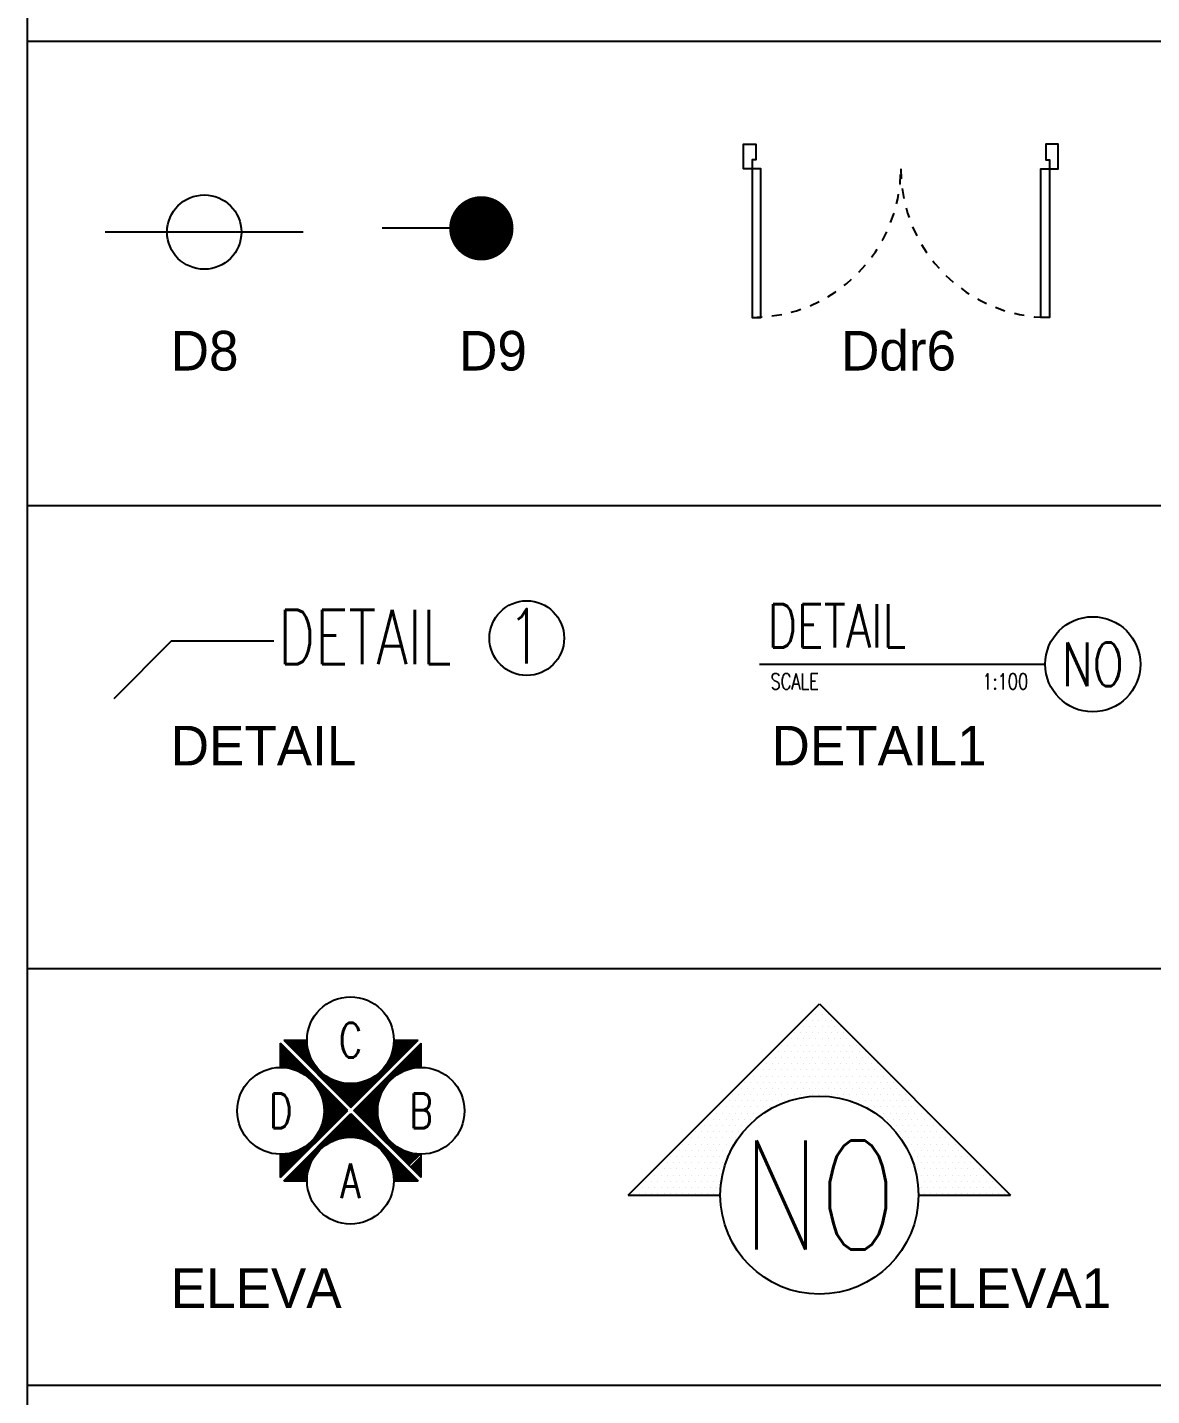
# Model space of a CAD drawing. Header units: inches. Extents: x -2548 to -2391, y 2200 to 2352.
# Drawn here: x -2547.27 to -2535.92, y 2304.65 to 2318.46 of the extents above; entities that cross this region are included whole.
import ezdxf
from ezdxf.enums import TextEntityAlignment as Align

# ---------------------------------------------------------------- set-up
doc = ezdxf.new("R2010")
doc.units = ezdxf.units.IN
doc.header["$MEASUREMENT"] = 0
doc.linetypes.add('GRID5', pattern=[0.75, 0.5, -0.1, 0.05, -0.1])
for name, color, linetype in [('4', 4, 'Continuous'), ('BLOCK', 7, 'Continuous'), ('C2', 4, 'Continuous'), ('DIM', 8, 'Continuous'), ('DOOR', 9, 'Continuous'), ('DOOR-FRAME', 4, 'Continuous'), ('P1', 2, 'Continuous'), ('P4', 3, 'Continuous'), ('T1', 2, 'Continuous'), ('T4', 3, 'Continuous'), ('TEXT1', 3, 'Continuous'), ('TRUSS1', 2, 'Continuous'), ('TRUSS2', 1, 'Continuous'), ('VPORTS', 7, 'Continuous')]:
    doc.layers.add(name, color=color, linetype=linetype)
doc.styles.add('Rs75', font='romans.shx', dxfattribs={"width": 0.75})

# ---------------------------------------------------------------- blocks, each defined once
blk = doc.blocks.new('D8')
at = {"layer": 'DIM', "linetype": 'ByBlock'}
blk.add_line((1, 0), (-1, 0), dxfattribs=at)
at = {"layer": 'DIM', "color": 2}
blk.add_circle((0, 0), 0.375, dxfattribs=at)
blk = doc.blocks.new('D9')
at = {"layer": 'DIM', "linetype": 'ByBlock'}
blk.add_line((0, 0), (-1, 0), dxfattribs=at)
at = {"layer": 'DIM', "color": 100, "const_width": 0.325}
blk.add_lwpolyline([(-0.162, 0, 1), (0.162, 0, 1)], format="xyb", close=True, dxfattribs=at)
blk = doc.blocks.new('Ddr6')
at = {"layer": 'DIM', "color": 8, "linetype": 'GRID5'}
for centre, start, end in [((35, -100), 270, 0), ((1235, -100), 180, 270)]:
    blk.add_arc(centre, 600, start, end, dxfattribs=at)
at = {"layer": 'DOOR'}
for points in [[(35, -100), (35, -700), (70, -700), (70, -100)], [(1235, -100), (1235, -700), (1200, -700), (1200, -100)]]:
    blk.add_lwpolyline(points, close=True, dxfattribs=at)
at = {"layer": 'DOOR-FRAME'}
for points in [[(35, -100), (0, -100), (0, 0), (50, 0), (50, -63), (35, -63)], [(1235, -100), (1270, -100), (1270, 0), (1220, 0), (1220, -63), (1235, -63)]]:
    blk.add_lwpolyline(points, close=True, dxfattribs=at)
blk = doc.blocks.new('NO')
at = {"layer": 'DIM'}
blk.add_circle((0, 0), 37.7, dxfattribs=at)
at = {"layer": 'TEXT1', "style": 'Rs75', "width": 0.75}
blk.add_attdef('1', (-19.6, -25.6), '', height=55, dxfattribs=at)
blk = doc.blocks.new('DETAIL')
at = {"layer": 'TRUSS2'}
blk.add_lwpolyline([(0, 0), (58.1, 58.1), (161.2, 58.1)], dxfattribs=at)
at = {"layer": 'TRUSS1'}
blk.add_blockref('NO', (416.6, 60.8), dxfattribs=at).add_auto_attribs({'1': '1'})
at = {"layer": 'TRUSS1', "style": 'Rs75', "width": 0.75}
blk.add_text('DETAIL', height=55, dxfattribs=at).set_placement((165.7, 34.5))
blk = doc.blocks.new('DETAIL1')
at = {"layer": 'C2'}
blk.add_line((0, 0), (3606, 0), dxfattribs=at)
at = {"layer": 'DIM'}
blk.add_circle((4206, 0), 600, dxfattribs=at)
at = {"layer": 'T1', "style": 'Rs75', "width": 0.75}
blk.add_text('SCALE', height=200, dxfattribs=at).set_placement((140, -117), align=Align.TOP_LEFT)
blk.add_attdef('1:100', text='', height=200, dxfattribs=at).set_placement((2812, -117), align=Align.TOP_LEFT)
at = {"layer": 'T4', "style": 'Rs75', "width": 0.75}
blk.add_attdef('DETAIL', (103, 210), '', height=550, dxfattribs=at)
blk.add_attdef('NO', text='', height=550, dxfattribs=at).set_placement((4206, 0), align=Align.MIDDLE_CENTER)
blk = doc.blocks.new('*X133')
at = {"color": 0}
for p, q in [((26742.8, 4273.96), (26742.89, 4274.04)), ((26742.8, 4273.78), (26742.98, 4273.95)), ((26742.8, 4273.6), (26743.07, 4273.86)), ((26742.8, 4273.42), (26743.15, 4273.78)), ((26742.8, 4273.25), (26743.24, 4273.69)), ((26742.8, 4273.07), (26743.33, 4273.6)), ((26742.8, 4272.89), (26743.42, 4273.51)), ((26742.8, 4272.72), (26743.51, 4273.42)), ((26742.8, 4272.54), (26743.6, 4273.33)), ((26742.8, 4272.36), (26743.68, 4273.25)), ((26742.8, 4272.19), (26743.77, 4273.16)), ((26742.8, 4272.01), (26743.86, 4273.07)), ((26742.8, 4271.83), (26743.95, 4272.98)), ((26742.8, 4271.66), (26744.04, 4272.89)), ((26743, 4271.67), (26744.13, 4272.8)), ((26743.16, 4271.66), (26744.21, 4272.71)), ((26743.32, 4271.65), (26744.3, 4272.63)), ((26743.48, 4271.62), (26744.39, 4272.54)), ((26743.63, 4271.6), (26744.48, 4272.45)), ((26743.77, 4271.57), (26744.57, 4272.36)), ((26743.92, 4271.53), (26744.66, 4272.27)), ((26744.05, 4271.49), (26744.74, 4272.18)), ((26744.19, 4271.45), (26744.83, 4272.1)), ((26744.32, 4271.41), (26744.92, 4272.01)), ((26744.45, 4271.36), (26745.01, 4271.92)), ((26744.57, 4271.3), (26745.1, 4271.83)), ((26744.69, 4271.25), (26745.19, 4271.74)), ((26744.81, 4271.19), (26745.28, 4271.65)), ((26744.93, 4271.13), (26745.36, 4271.57)), ((26745.04, 4271.06), (26745.45, 4271.48)), ((26745.15, 4271), (26745.54, 4271.39)), ((26745.25, 4270.93), (26745.63, 4271.3)), ((26745.36, 4270.85), (26745.72, 4271.21)), ((26745.46, 4270.78), (26745.81, 4271.12)), ((26745.56, 4270.7), (26745.89, 4271.04)), ((26745.66, 4270.62), (26745.98, 4270.95)), ((26745.75, 4270.54), (26746.07, 4270.86)), ((26745.84, 4270.45), (26746.16, 4270.77)), ((26745.93, 4270.36), (26746.25, 4270.68)), ((26746.02, 4270.27), (26746.34, 4270.59)), ((26746.1, 4270.18), (26746.42, 4270.5)), ((26746.18, 4270.08), (26746.51, 4270.42)), ((26746.26, 4269.99), (26746.6, 4270.33)), ((26746.33, 4269.88), (26746.69, 4270.24)), ((26746.41, 4269.78), (26746.78, 4270.15)), ((26746.48, 4269.68), (26746.87, 4270.06)), ((26746.55, 4269.57), (26746.95, 4269.97)), ((26746.61, 4269.46), (26747.04, 4269.89)), ((26746.67, 4269.34), (26747.13, 4269.8)), ((26746.73, 4269.22), (26747.22, 4269.71)), ((26746.79, 4269.1), (26747.31, 4269.62)), ((26746.84, 4268.98), (26747.4, 4269.53)), ((26746.89, 4268.85), (26747.49, 4269.44)), ((26746.94, 4268.72), (26747.57, 4269.36)), ((26746.98, 4268.59), (26747.66, 4269.27)), ((26746.95, 4265.9), (26748.99, 4267.94)), ((26747.02, 4268.45), (26747.75, 4269.18)), ((26747.03, 4266.16), (26748.9, 4268.03)), ((26747.06, 4268.31), (26747.84, 4269.09)), ((26747.08, 4266.39), (26748.81, 4268.12)), ((26747.09, 4268.17), (26747.93, 4269)), ((26747.12, 4268.02), (26748.02, 4268.91)), ((26747.12, 4266.61), (26748.72, 4268.21)), ((26747.14, 4267.86), (26748.1, 4268.83)), ((26747.15, 4266.81), (26748.63, 4268.3)), ((26747.16, 4267.71), (26748.19, 4268.74)), ((26747.17, 4267.54), (26748.28, 4268.65)), ((26747.17, 4267.01), (26748.55, 4268.38)), ((26747.18, 4267.37), (26748.37, 4268.56)), ((26747.18, 4267.19), (26748.46, 4268.47)), ((26742.8, 4261.05), (26749.34, 4267.59)), ((26742.8, 4260.87), (26749.43, 4267.5)), ((26742.8, 4260.7), (26749.52, 4267.41)), ((26746.43, 4264.85), (26749.25, 4267.68)), ((26746.69, 4265.29), (26749.16, 4267.76)), ((26746.84, 4265.62), (26749.08, 4267.85)), ((26742.8, 4261.23), (26745.25, 4263.68)), ((26742.8, 4261.4), (26744.82, 4263.42)), ((26742.8, 4261.58), (26744.49, 4263.26)), ((26742.8, 4261.76), (26744.2, 4263.16)), ((26742.8, 4261.93), (26743.95, 4263.08)), ((26742.8, 4262.11), (26743.72, 4263.02)), ((26742.8, 4262.29), (26743.5, 4262.98)), ((26742.8, 4262.46), (26743.29, 4262.95)), ((26742.8, 4262.64), (26743.1, 4262.94)), ((26742.8, 4262.82), (26742.91, 4262.93))]:
    blk.add_line(p, q, dxfattribs=at)
blk = doc.blocks.new('*X134')
at = {"color": 0}
for p, q in [((26743.2, 4274.35), (26743.28, 4274.44)), ((26743.29, 4274.26), (26743.46, 4274.44)), ((26743.37, 4274.17), (26743.64, 4274.44)), ((26743.46, 4274.08), (26743.81, 4274.44)), ((26743.55, 4274), (26743.99, 4274.44)), ((26743.64, 4273.91), (26744.17, 4274.44)), ((26743.73, 4273.82), (26744.34, 4274.44)), ((26743.82, 4273.73), (26744.52, 4274.44)), ((26743.91, 4273.64), (26744.7, 4274.44)), ((26743.99, 4273.55), (26744.87, 4274.44)), ((26744.08, 4273.47), (26745.05, 4274.44)), ((26744.17, 4273.38), (26745.23, 4274.44)), ((26744.26, 4273.29), (26745.4, 4274.44)), ((26744.35, 4273.2), (26745.48, 4274.34)), ((26744.44, 4273.11), (26745.49, 4274.17)), ((26744.52, 4273.02), (26745.5, 4274)), ((26744.61, 4272.94), (26745.52, 4273.84)), ((26744.7, 4272.85), (26745.54, 4273.69)), ((26744.79, 4272.76), (26745.57, 4273.54)), ((26744.88, 4272.67), (26745.61, 4273.4)), ((26749.65, 4267.9), (26756.19, 4274.44)), ((26749.74, 4267.81), (26756.36, 4274.44)), ((26749.83, 4267.72), (26756.54, 4274.44)), ((26753.25, 4271.67), (26756.01, 4274.44)), ((26753.64, 4272.24), (26755.83, 4274.44)), ((26753.83, 4272.61), (26755.66, 4274.44)), ((26753.96, 4272.91), (26755.48, 4274.44)), ((26754.05, 4273.18), (26755.3, 4274.44)), ((26754.11, 4273.42), (26755.13, 4274.44)), ((26754.16, 4273.64), (26754.95, 4274.44)), ((26754.19, 4273.85), (26754.77, 4274.44)), ((26754.21, 4274.05), (26754.6, 4274.44)), ((26754.23, 4274.24), (26754.42, 4274.44)), ((26744.97, 4272.58), (26745.64, 4273.26)), ((26745.05, 4272.49), (26745.68, 4273.12)), ((26745.14, 4272.41), (26745.73, 4272.99)), ((26745.23, 4272.32), (26745.77, 4272.86)), ((26745.32, 4272.23), (26745.83, 4272.73)), ((26745.41, 4272.14), (26745.88, 4272.61)), ((26745.5, 4272.05), (26745.94, 4272.49)), ((26745.58, 4271.96), (26746, 4272.38)), ((26745.67, 4271.87), (26746.06, 4272.26)), ((26745.76, 4271.79), (26746.13, 4272.15)), ((26745.85, 4271.7), (26746.19, 4272.04)), ((26745.94, 4271.61), (26746.26, 4271.94)), ((26746.03, 4271.52), (26746.34, 4271.83)), ((26746.11, 4271.43), (26746.42, 4271.73)), ((26746.2, 4271.34), (26746.49, 4271.64)), ((26746.29, 4271.26), (26746.58, 4271.54)), ((26746.38, 4271.17), (26746.66, 4271.45)), ((26746.47, 4271.08), (26746.75, 4271.36)), ((26746.56, 4270.99), (26746.84, 4271.27)), ((26746.65, 4270.9), (26746.93, 4271.18)), ((26746.73, 4270.81), (26747.02, 4271.1)), ((26746.82, 4270.73), (26747.12, 4271.02)), ((26746.91, 4270.64), (26747.22, 4270.95)), ((26747, 4270.55), (26747.32, 4270.87)), ((26747.09, 4270.46), (26747.42, 4270.8)), ((26747.18, 4270.37), (26747.53, 4270.73)), ((26747.26, 4270.28), (26747.64, 4270.66)), ((26749.47, 4268.07), (26752.05, 4270.65)), ((26749.56, 4267.99), (26752.62, 4271.04)), ((26747.35, 4270.2), (26747.75, 4270.6)), ((26747.44, 4270.11), (26747.87, 4270.54)), ((26747.53, 4270.02), (26747.99, 4270.48)), ((26747.62, 4269.93), (26748.11, 4270.42)), ((26747.71, 4269.84), (26748.24, 4270.37)), ((26747.79, 4269.75), (26748.36, 4270.32)), ((26747.88, 4269.67), (26748.49, 4270.28)), ((26747.97, 4269.58), (26748.63, 4270.24)), ((26748.06, 4269.49), (26748.77, 4270.2)), ((26748.15, 4269.4), (26748.91, 4270.16)), ((26748.24, 4269.31), (26749.06, 4270.13)), ((26748.32, 4269.22), (26749.21, 4270.11)), ((26748.41, 4269.13), (26749.37, 4270.09)), ((26748.5, 4269.05), (26749.53, 4270.07)), ((26748.59, 4268.96), (26749.69, 4270.06)), ((26748.68, 4268.87), (26749.87, 4270.06)), ((26748.77, 4268.78), (26750.05, 4270.06)), ((26748.86, 4268.69), (26750.24, 4270.08)), ((26748.94, 4268.6), (26750.44, 4270.1)), ((26749.03, 4268.52), (26750.65, 4270.13)), ((26749.12, 4268.43), (26750.87, 4270.18)), ((26749.21, 4268.34), (26751.11, 4270.24)), ((26749.3, 4268.25), (26751.38, 4270.33)), ((26749.39, 4268.16), (26751.68, 4270.46))]:
    blk.add_line(p, q, dxfattribs=at)
blk = doc.blocks.new('*X135')
at = {"color": 0}
for p, q in [((26743.24, 4260.25), (26749.96, 4266.97)), ((26743.42, 4260.25), (26750.05, 4266.88)), ((26743.59, 4260.25), (26750.14, 4266.79)), ((26747.37, 4263.85), (26750.23, 4266.7)), ((26747.82, 4264.12), (26750.31, 4266.62)), ((26748.15, 4264.28), (26750.4, 4266.53)), ((26748.44, 4264.39), (26750.49, 4266.44)), ((26748.7, 4264.47), (26750.58, 4266.35)), ((26748.93, 4264.53), (26750.67, 4266.26)), ((26749.15, 4264.57), (26750.76, 4266.17)), ((26749.35, 4264.6), (26750.84, 4266.09)), ((26749.55, 4264.61), (26750.93, 4266)), ((26749.73, 4264.62), (26751.02, 4265.91)), ((26749.91, 4264.62), (26751.11, 4265.82)), ((26750.08, 4264.62), (26751.2, 4265.73)), ((26750.25, 4264.61), (26751.29, 4265.64)), ((26750.41, 4264.59), (26751.37, 4265.56)), ((26750.56, 4264.57), (26751.46, 4265.47)), ((26750.71, 4264.54), (26751.55, 4265.38)), ((26750.86, 4264.51), (26751.64, 4265.29)), ((26751, 4264.47), (26751.73, 4265.2)), ((26751.14, 4264.43), (26751.82, 4265.11)), ((26751.27, 4264.39), (26751.9, 4265.02)), ((26751.4, 4264.34), (26751.99, 4264.94)), ((26751.53, 4264.29), (26752.08, 4264.85)), ((26751.65, 4264.24), (26752.17, 4264.76)), ((26751.77, 4264.18), (26752.26, 4264.67)), ((26751.89, 4264.12), (26752.35, 4264.58)), ((26752, 4264.06), (26752.43, 4264.49)), ((26752.11, 4264), (26752.52, 4264.41)), ((26752.22, 4263.93), (26752.61, 4264.32)), ((26752.33, 4263.86), (26752.7, 4264.23)), ((26752.43, 4263.79), (26752.79, 4264.14)), ((26752.53, 4263.71), (26752.88, 4264.05)), ((26752.63, 4263.63), (26752.97, 4263.96)), ((26752.73, 4263.55), (26753.05, 4263.88)), ((26752.82, 4263.47), (26753.14, 4263.79)), ((26743.77, 4260.25), (26746.26, 4262.74)), ((26752.91, 4263.38), (26753.23, 4263.7)), ((26753, 4263.29), (26753.32, 4263.61)), ((26753.09, 4263.2), (26753.41, 4263.52)), ((26753.17, 4263.11), (26753.5, 4263.43)), ((26753.25, 4263.01), (26753.58, 4263.35)), ((26753.33, 4262.91), (26753.67, 4263.26)), ((26753.4, 4262.81), (26753.76, 4263.17)), ((26753.48, 4262.71), (26753.85, 4263.08)), ((26753.55, 4262.6), (26753.94, 4262.99)), ((26753.61, 4262.49), (26754.03, 4262.9)), ((26753.68, 4262.38), (26754.11, 4262.82)), ((26753.74, 4262.26), (26754.2, 4262.73)), ((26753.8, 4262.15), (26754.29, 4262.64)), ((26753.85, 4262.03), (26754.38, 4262.55)), ((26753.91, 4261.9), (26754.47, 4262.46)), ((26753.96, 4261.77), (26754.56, 4262.37)), ((26743.95, 4260.25), (26745.98, 4262.29)), ((26744.12, 4260.25), (26745.83, 4261.95)), ((26744.3, 4260.25), (26745.72, 4261.67)), ((26744.48, 4260.25), (26745.64, 4261.41)), ((26744.65, 4260.25), (26745.58, 4261.18)), ((26754, 4261.64), (26754.64, 4262.28)), ((26754.05, 4261.51), (26754.73, 4262.2)), ((26754.08, 4261.37), (26754.82, 4262.11)), ((26754.12, 4261.23), (26754.91, 4262.02)), ((26754.15, 4261.08), (26755, 4261.93)), ((26754.18, 4260.93), (26755.09, 4261.84)), ((26754.2, 4260.78), (26755.17, 4261.75)), ((26754.2, 4260.25), (26755.44, 4261.49)), ((26754.22, 4260.62), (26755.26, 4261.67)), ((26754.23, 4260.45), (26755.35, 4261.58)), ((26754.38, 4260.25), (26755.53, 4261.4)), ((26754.55, 4260.25), (26755.62, 4261.31)), ((26754.73, 4260.25), (26755.71, 4261.22)), ((26754.91, 4260.25), (26755.79, 4261.14)), ((26755.08, 4260.25), (26755.88, 4261.05)), ((26744.83, 4260.25), (26745.54, 4260.96)), ((26745.01, 4260.25), (26745.51, 4260.75)), ((26745.18, 4260.25), (26745.49, 4260.56)), ((26745.36, 4260.25), (26745.48, 4260.37)), ((26755.26, 4260.25), (26755.97, 4260.96)), ((26755.44, 4260.25), (26756.06, 4260.87)), ((26755.61, 4260.25), (26756.15, 4260.78)), ((26755.79, 4260.25), (26756.24, 4260.69)), ((26755.97, 4260.25), (26756.32, 4260.61)), ((26756.14, 4260.25), (26756.41, 4260.52)), ((26756.32, 4260.25), (26756.5, 4260.43)), ((26756.5, 4260.25), (26756.59, 4260.34))]:
    blk.add_line(p, q, dxfattribs=at)
blk = doc.blocks.new('*X136')
at = {"color": 0}
for p, q in [((26750.27, 4267.28), (26756.99, 4274)), ((26750.36, 4267.19), (26756.99, 4273.82)), ((26750.45, 4267.1), (26756.99, 4273.65)), ((26754.16, 4270.64), (26756.99, 4273.47)), ((26754.77, 4271.07), (26756.99, 4273.29)), ((26755.14, 4271.27), (26756.99, 4273.12)), ((26755.45, 4271.4), (26756.99, 4272.94)), ((26755.72, 4271.49), (26756.99, 4272.76)), ((26755.96, 4271.55), (26756.99, 4272.58)), ((26756.18, 4271.6), (26756.99, 4272.41)), ((26756.39, 4271.64), (26756.99, 4272.23)), ((26756.59, 4271.66), (26756.99, 4272.05)), ((26756.78, 4271.67), (26756.99, 4271.88)), ((26750.53, 4267.01), (26753.65, 4270.13)), ((26750.62, 4266.93), (26753.22, 4269.52)), ((26750.71, 4266.84), (26753.02, 4269.15)), ((26750.8, 4266.75), (26752.9, 4268.84)), ((26750.89, 4266.66), (26752.8, 4268.58)), ((26750.98, 4266.57), (26752.74, 4268.33)), ((26751.06, 4266.48), (26752.69, 4268.11)), ((26751.15, 4266.39), (26752.65, 4267.9)), ((26751.24, 4266.31), (26752.63, 4267.7)), ((26751.33, 4266.22), (26752.62, 4267.51)), ((26751.42, 4266.13), (26752.61, 4267.33)), ((26751.51, 4266.04), (26752.62, 4267.15)), ((26751.6, 4265.95), (26752.63, 4266.98)), ((26751.68, 4265.86), (26752.64, 4266.82)), ((26751.77, 4265.78), (26752.66, 4266.67)), ((26751.86, 4265.69), (26752.69, 4266.51)), ((26751.95, 4265.6), (26752.72, 4266.37)), ((26752.04, 4265.51), (26752.75, 4266.22)), ((26752.13, 4265.42), (26752.79, 4266.08)), ((26752.21, 4265.33), (26752.83, 4265.95)), ((26752.3, 4265.25), (26752.87, 4265.82)), ((26752.39, 4265.16), (26752.92, 4265.69)), ((26752.48, 4265.07), (26752.97, 4265.56)), ((26752.57, 4264.98), (26753.03, 4265.44)), ((26752.66, 4264.89), (26753.09, 4265.32)), ((26752.74, 4264.8), (26753.15, 4265.21)), ((26752.83, 4264.72), (26753.21, 4265.09)), ((26752.92, 4264.63), (26753.28, 4264.98)), ((26753.01, 4264.54), (26753.35, 4264.88)), ((26753.1, 4264.45), (26753.42, 4264.77)), ((26753.19, 4264.36), (26753.49, 4264.67)), ((26753.27, 4264.27), (26753.57, 4264.57)), ((26753.36, 4264.19), (26753.65, 4264.47)), ((26753.45, 4264.1), (26753.73, 4264.38)), ((26753.54, 4264.01), (26753.82, 4264.29)), ((26753.63, 4263.92), (26753.91, 4264.2)), ((26753.72, 4263.83), (26754, 4264.11)), ((26753.8, 4263.74), (26754.09, 4264.03)), ((26753.89, 4263.65), (26754.18, 4263.95)), ((26753.98, 4263.57), (26754.28, 4263.87)), ((26754.07, 4263.48), (26754.38, 4263.79)), ((26754.16, 4263.39), (26754.48, 4263.72)), ((26754.25, 4263.3), (26754.59, 4263.64)), ((26754.34, 4263.21), (26754.7, 4263.58)), ((26754.42, 4263.12), (26754.81, 4263.51)), ((26754.51, 4263.04), (26754.92, 4263.45)), ((26754.6, 4262.95), (26755.04, 4263.39)), ((26754.69, 4262.86), (26755.16, 4263.33)), ((26754.78, 4262.77), (26755.28, 4263.27)), ((26754.87, 4262.68), (26755.41, 4263.22)), ((26754.95, 4262.59), (26755.54, 4263.18)), ((26755.04, 4262.51), (26755.67, 4263.13)), ((26755.13, 4262.42), (26755.8, 4263.09)), ((26755.22, 4262.33), (26755.94, 4263.05)), ((26755.31, 4262.24), (26756.09, 4263.02)), ((26755.4, 4262.15), (26756.24, 4262.99)), ((26755.48, 4262.06), (26756.39, 4262.97)), ((26755.57, 4261.98), (26756.55, 4262.95)), ((26755.66, 4261.89), (26756.71, 4262.94)), ((26755.75, 4261.8), (26756.88, 4262.93)), ((26755.93, 4261.62), (26756.99, 4262.69)), ((26756.01, 4261.53), (26756.99, 4262.51)), ((26756.1, 4261.45), (26756.99, 4262.33)), ((26756.19, 4261.36), (26756.99, 4262.15)), ((26756.28, 4261.27), (26756.99, 4261.98)), ((26756.37, 4261.18), (26756.99, 4261.8)), ((26756.46, 4261.09), (26756.99, 4261.62)), ((26756.54, 4261), (26756.99, 4261.45)), ((26756.63, 4260.91), (26756.99, 4261.27)), ((26756.72, 4260.83), (26756.99, 4261.09)), ((26756.81, 4260.74), (26756.99, 4260.92)), ((26756.9, 4260.65), (26756.99, 4260.74))]:
    blk.add_line(p, q, dxfattribs=at)
blk = doc.blocks.new('ELEVA')
at = {"layer": 'BLOCK', "color": 4}
for p, q in [((-6.78, 7.09), (0, 0.31)), ((-6.78, 7.09), (-4.42, 7.09)), ((0, 0.31), (6.78, 7.09)), ((4.33, 7.09), (6.78, 7.09)), ((-7.09, 4.33), (-7.09, 6.78)), ((-0.31, 0), (-7.09, 6.78)), ((0.31, 0), (7.09, 6.78)), ((7.09, 4.33), (7.09, 6.78)), ((-7.09, -6.78), (-0.31, 0)), ((7.09, -6.78), (0.31, 0)), ((-6.78, -7.09), (0, -0.31)), ((0, -0.31), (6.78, -7.09)), ((-7.09, -6.78), (-7.09, -4.42)), ((7.09, -6.78), (7.09, -4.42)), ((-6.78, -7.09), (-4.42, -7.09)), ((4.33, -7.09), (6.78, -7.09))]:
    blk.add_line(p, q, dxfattribs=at)
at = {"layer": 'BLOCK', "color": 2}
for centre in [(-0.04, 7.09), (-7.09, -0.04), (7.09, -0.04), (-0.04, -7.09)]:
    blk.add_circle(centre, 4.38, dxfattribs=at)
at = {"layer": 'BLOCK'}
for name in ['*X134', '*X133', '*X136', '*X135']:
    blk.add_blockref(name, (-26749.9, -4267.34), dxfattribs=at)
at = {"layer": 'BLOCK', "color": 6, "style": 'Rs75', "width": 0.75}
for tag, p in [('C', (-0.04, 7.09)), ('D', (-7.09, -0.04)), ('B', (7.09, -0.04)), ('A', (-0.04, -7.09))]:
    blk.add_attdef(tag, text='', height=3.5, dxfattribs=at).set_placement(p, align=Align.MIDDLE)
blk = doc.blocks.new('*X138')
at = {"color": 0}
for p, q in [((59531.25, 220312.5), (59531.25, 220312.5)), ((59406.25, 220187.5), (59406.25, 220187.5)), ((59437.5, 220250), (59437.5, 220250)), ((59468.75, 220187.5), (59468.75, 220187.5)), ((59500, 220250), (59500, 220250)), ((59531.25, 220187.5), (59531.25, 220187.5)), ((59562.5, 220250), (59562.5, 220250)), ((59593.75, 220187.5), (59593.75, 220187.5)), ((59625, 220250), (59625, 220250)), ((59656.25, 220187.5), (59656.25, 220187.5)), ((59281.25, 220062.5), (59281.25, 220062.5)), ((59312.5, 220125), (59312.5, 220125)), ((59343.75, 220062.5), (59343.75, 220062.5)), ((59375, 220125), (59375, 220125)), ((59406.25, 220062.5), (59406.25, 220062.5)), ((59437.5, 220125), (59437.5, 220125)), ((59468.75, 220062.5), (59468.75, 220062.5)), ((59500, 220125), (59500, 220125)), ((59531.25, 220062.5), (59531.25, 220062.5)), ((59562.5, 220125), (59562.5, 220125)), ((59593.75, 220062.5), (59593.75, 220062.5)), ((59625, 220125), (59625, 220125)), ((59656.25, 220062.5), (59656.25, 220062.5)), ((59687.5, 220125), (59687.5, 220125)), ((59718.75, 220062.5), (59718.75, 220062.5)), ((59750, 220125), (59750, 220125)), ((59781.25, 220062.5), (59781.25, 220062.5)), ((59156.25, 219937.5), (59156.25, 219937.5)), ((59187.5, 220000), (59187.5, 220000)), ((59218.75, 219937.5), (59218.75, 219937.5)), ((59250, 220000), (59250, 220000)), ((59281.25, 219937.5), (59281.25, 219937.5)), ((59312.5, 220000), (59312.5, 220000)), ((59343.75, 219937.5), (59343.75, 219937.5)), ((59375, 220000), (59375, 220000)), ((59406.25, 219937.5), (59406.25, 219937.5)), ((59437.5, 220000), (59437.5, 220000)), ((59468.75, 219937.5), (59468.75, 219937.5)), ((59500, 220000), (59500, 220000)), ((59531.25, 219937.5), (59531.25, 219937.5)), ((59562.5, 220000), (59562.5, 220000)), ((59593.75, 219937.5), (59593.75, 219937.5)), ((59625, 220000), (59625, 220000)), ((59656.25, 219937.5), (59656.25, 219937.5)), ((59687.5, 220000), (59687.5, 220000)), ((59718.75, 219937.5), (59718.75, 219937.5)), ((59750, 220000), (59750, 220000)), ((59781.25, 219937.5), (59781.25, 219937.5)), ((59812.5, 220000), (59812.5, 220000)), ((59843.75, 219937.5), (59843.75, 219937.5)), ((59875, 220000), (59875, 220000)), ((59906.25, 219937.5), (59906.25, 219937.5)), ((58937.5, 219750), (58937.5, 219750)), ((59000, 219750), (59000, 219750)), ((59031.25, 219812.5), (59031.25, 219812.5)), ((59062.5, 219875), (59062.5, 219875)), ((59062.5, 219750), (59062.5, 219750)), ((59093.75, 219812.5), (59093.75, 219812.5)), ((59125, 219875), (59125, 219875)), ((59125, 219750), (59125, 219750)), ((59156.25, 219812.5), (59156.25, 219812.5)), ((59187.5, 219875), (59187.5, 219875)), ((59187.5, 219750), (59187.5, 219750)), ((59218.75, 219812.5), (59218.75, 219812.5)), ((59250, 219875), (59250, 219875)), ((59250, 219750), (59250, 219750)), ((59281.25, 219812.5), (59281.25, 219812.5)), ((59312.5, 219875), (59312.5, 219875)), ((59312.5, 219750), (59312.5, 219750)), ((59343.75, 219812.5), (59343.75, 219812.5)), ((59375, 219875), (59375, 219875)), ((59375, 219750), (59375, 219750)), ((59406.25, 219812.5), (59406.25, 219812.5)), ((59437.5, 219875), (59437.5, 219875)), ((59437.5, 219750), (59437.5, 219750)), ((59468.75, 219812.5), (59468.75, 219812.5)), ((59500, 219875), (59500, 219875)), ((59500, 219750), (59500, 219750)), ((59531.25, 219812.5), (59531.25, 219812.5)), ((59562.5, 219875), (59562.5, 219875)), ((59562.5, 219750), (59562.5, 219750)), ((59593.75, 219812.5), (59593.75, 219812.5)), ((59625, 219875), (59625, 219875)), ((59625, 219750), (59625, 219750)), ((59656.25, 219812.5), (59656.25, 219812.5)), ((59687.5, 219875), (59687.5, 219875)), ((59687.5, 219750), (59687.5, 219750)), ((59718.75, 219812.5), (59718.75, 219812.5)), ((59750, 219875), (59750, 219875)), ((59750, 219750), (59750, 219750)), ((59781.25, 219812.5), (59781.25, 219812.5)), ((59812.5, 219875), (59812.5, 219875)), ((59812.5, 219750), (59812.5, 219750)), ((59843.75, 219812.5), (59843.75, 219812.5)), ((59875, 219875), (59875, 219875)), ((59875, 219750), (59875, 219750)), ((59906.25, 219812.5), (59906.25, 219812.5)), ((59937.5, 219875), (59937.5, 219875)), ((59937.5, 219750), (59937.5, 219750)), ((59968.75, 219812.5), (59968.75, 219812.5)), ((60000, 219875), (60000, 219875)), ((60000, 219750), (60000, 219750)), ((60031.25, 219812.5), (60031.25, 219812.5)), ((60062.5, 219750), (60062.5, 219750)), ((60125, 219750), (60125, 219750)), ((58812.5, 219625), (58812.5, 219625)), ((58875, 219625), (58875, 219625)), ((58906.25, 219687.5), (58906.25, 219687.5)), ((58937.5, 219625), (58937.5, 219625)), ((58968.75, 219687.5), (58968.75, 219687.5)), ((59000, 219625), (59000, 219625)), ((59031.25, 219687.5), (59031.25, 219687.5)), ((59062.5, 219625), (59062.5, 219625)), ((59093.75, 219687.5), (59093.75, 219687.5)), ((59125, 219625), (59125, 219625)), ((59156.25, 219687.5), (59156.25, 219687.5)), ((59187.5, 219625), (59187.5, 219625)), ((59218.75, 219687.5), (59218.75, 219687.5)), ((59250, 219625), (59250, 219625)), ((59281.25, 219687.5), (59281.25, 219687.5)), ((59312.5, 219625), (59312.5, 219625)), ((59343.75, 219687.5), (59343.75, 219687.5)), ((59375, 219625), (59375, 219625)), ((59406.25, 219687.5), (59406.25, 219687.5)), ((59437.5, 219625), (59437.5, 219625)), ((59468.75, 219687.5), (59468.75, 219687.5)), ((59500, 219625), (59500, 219625)), ((59531.25, 219687.5), (59531.25, 219687.5)), ((59562.5, 219625), (59562.5, 219625)), ((59593.75, 219687.5), (59593.75, 219687.5)), ((59625, 219625), (59625, 219625)), ((59656.25, 219687.5), (59656.25, 219687.5)), ((59687.5, 219625), (59687.5, 219625)), ((59718.75, 219687.5), (59718.75, 219687.5)), ((59750, 219625), (59750, 219625)), ((59781.25, 219687.5), (59781.25, 219687.5)), ((59812.5, 219625), (59812.5, 219625)), ((59843.75, 219687.5), (59843.75, 219687.5)), ((59875, 219625), (59875, 219625)), ((59906.25, 219687.5), (59906.25, 219687.5)), ((59937.5, 219625), (59937.5, 219625)), ((59968.75, 219687.5), (59968.75, 219687.5)), ((60000, 219625), (60000, 219625)), ((60031.25, 219687.5), (60031.25, 219687.5)), ((60062.5, 219625), (60062.5, 219625)), ((60093.75, 219687.5), (60093.75, 219687.5)), ((60125, 219625), (60125, 219625)), ((60156.25, 219687.5), (60156.25, 219687.5)), ((60187.5, 219625), (60187.5, 219625)), ((60250, 219625), (60250, 219625)), ((58687.5, 219500), (58687.5, 219500)), ((58750, 219500), (58750, 219500)), ((58781.25, 219562.5), (58781.25, 219562.5)), ((58812.5, 219500), (58812.5, 219500)), ((58843.75, 219562.5), (58843.75, 219562.5)), ((58875, 219500), (58875, 219500)), ((58906.25, 219562.5), (58906.25, 219562.5)), ((58937.5, 219500), (58937.5, 219500)), ((58968.75, 219562.5), (58968.75, 219562.5)), ((59000, 219500), (59000, 219500)), ((59031.25, 219562.5), (59031.25, 219562.5)), ((59062.5, 219500), (59062.5, 219500)), ((59093.75, 219562.5), (59093.75, 219562.5)), ((59125, 219500), (59125, 219500)), ((59156.25, 219562.5), (59156.25, 219562.5)), ((59187.5, 219500), (59187.5, 219500)), ((59218.75, 219562.5), (59218.75, 219562.5)), ((59250, 219500), (59250, 219500)), ((59281.25, 219562.5), (59281.25, 219562.5)), ((59312.5, 219500), (59312.5, 219500)), ((59343.75, 219562.5), (59343.75, 219562.5)), ((59375, 219500), (59375, 219500)), ((59406.25, 219562.5), (59406.25, 219562.5)), ((59437.5, 219500), (59437.5, 219500)), ((59468.75, 219562.5), (59468.75, 219562.5)), ((59500, 219500), (59500, 219500)), ((59531.25, 219562.5), (59531.25, 219562.5)), ((59562.5, 219500), (59562.5, 219500)), ((59593.75, 219562.5), (59593.75, 219562.5)), ((59625, 219500), (59625, 219500)), ((59656.25, 219562.5), (59656.25, 219562.5)), ((59687.5, 219500), (59687.5, 219500)), ((59718.75, 219562.5), (59718.75, 219562.5)), ((59750, 219500), (59750, 219500)), ((59781.25, 219562.5), (59781.25, 219562.5)), ((59812.5, 219500), (59812.5, 219500)), ((59843.75, 219562.5), (59843.75, 219562.5)), ((59875, 219500), (59875, 219500)), ((59906.25, 219562.5), (59906.25, 219562.5)), ((59937.5, 219500), (59937.5, 219500)), ((59968.75, 219562.5), (59968.75, 219562.5)), ((60000, 219500), (60000, 219500)), ((60031.25, 219562.5), (60031.25, 219562.5)), ((60062.5, 219500), (60062.5, 219500)), ((60093.75, 219562.5), (60093.75, 219562.5)), ((60125, 219500), (60125, 219500)), ((60156.25, 219562.5), (60156.25, 219562.5)), ((60187.5, 219500), (60187.5, 219500)), ((60218.75, 219562.5), (60218.75, 219562.5)), ((60250, 219500), (60250, 219500)), ((60281.25, 219562.5), (60281.25, 219562.5)), ((60312.5, 219500), (60312.5, 219500)), ((60375, 219500), (60375, 219500)), ((58562.5, 219375), (58562.5, 219375)), ((58625, 219375), (58625, 219375)), ((58656.25, 219437.5), (58656.25, 219437.5)), ((58687.5, 219375), (58687.5, 219375)), ((58718.75, 219437.5), (58718.75, 219437.5)), ((58750, 219375), (58750, 219375)), ((58781.25, 219437.5), (58781.25, 219437.5)), ((58812.5, 219375), (58812.5, 219375)), ((58843.75, 219437.5), (58843.75, 219437.5)), ((58875, 219375), (58875, 219375)), ((58906.25, 219437.5), (58906.25, 219437.5)), ((58937.5, 219375), (58937.5, 219375)), ((58968.75, 219437.5), (58968.75, 219437.5)), ((59000, 219375), (59000, 219375)), ((59031.25, 219437.5), (59031.25, 219437.5)), ((59062.5, 219375), (59062.5, 219375)), ((59093.75, 219437.5), (59093.75, 219437.5)), ((59125, 219375), (59125, 219375)), ((59156.25, 219437.5), (59156.25, 219437.5)), ((59187.5, 219375), (59187.5, 219375)), ((59218.75, 219437.5), (59218.75, 219437.5)), ((59281.25, 219437.5), (59281.25, 219437.5)), ((59343.75, 219437.5), (59343.75, 219437.5)), ((59406.25, 219437.5), (59406.25, 219437.5)), ((59468.75, 219437.5), (59468.75, 219437.5)), ((59531.25, 219437.5), (59531.25, 219437.5)), ((59593.75, 219437.5), (59593.75, 219437.5)), ((59656.25, 219437.5), (59656.25, 219437.5)), ((59718.75, 219437.5), (59718.75, 219437.5)), ((59781.25, 219437.5), (59781.25, 219437.5)), ((59843.75, 219437.5), (59843.75, 219437.5)), ((59875, 219375), (59875, 219375)), ((59906.25, 219437.5), (59906.25, 219437.5)), ((59937.5, 219375), (59937.5, 219375)), ((59968.75, 219437.5), (59968.75, 219437.5)), ((60000, 219375), (60000, 219375)), ((60031.25, 219437.5), (60031.25, 219437.5)), ((60062.5, 219375), (60062.5, 219375)), ((60093.75, 219437.5), (60093.75, 219437.5)), ((60125, 219375), (60125, 219375)), ((60156.25, 219437.5), (60156.25, 219437.5)), ((60187.5, 219375), (60187.5, 219375)), ((60218.75, 219437.5), (60218.75, 219437.5)), ((60250, 219375), (60250, 219375)), ((60281.25, 219437.5), (60281.25, 219437.5)), ((60312.5, 219375), (60312.5, 219375)), ((60343.75, 219437.5), (60343.75, 219437.5)), ((60375, 219375), (60375, 219375)), ((60406.25, 219437.5), (60406.25, 219437.5)), ((60437.5, 219375), (60437.5, 219375)), ((60500, 219375), (60500, 219375)), ((58437.5, 219250), (58437.5, 219250)), ((58500, 219250), (58500, 219250)), ((58531.25, 219312.5), (58531.25, 219312.5)), ((58562.5, 219250), (58562.5, 219250)), ((58593.75, 219312.5), (58593.75, 219312.5)), ((58625, 219250), (58625, 219250)), ((58656.25, 219312.5), (58656.25, 219312.5)), ((58687.5, 219250), (58687.5, 219250)), ((58718.75, 219312.5), (58718.75, 219312.5)), ((58750, 219250), (58750, 219250)), ((58781.25, 219312.5), (58781.25, 219312.5)), ((58812.5, 219250), (58812.5, 219250)), ((58843.75, 219312.5), (58843.75, 219312.5)), ((58875, 219250), (58875, 219250)), ((58906.25, 219312.5), (58906.25, 219312.5)), ((58937.5, 219250), (58937.5, 219250)), ((58968.75, 219312.5), (58968.75, 219312.5)), ((59031.25, 219312.5), (59031.25, 219312.5)), ((60031.25, 219312.5), (60031.25, 219312.5)), ((60093.75, 219312.5), (60093.75, 219312.5)), ((60125, 219250), (60125, 219250)), ((60156.25, 219312.5), (60156.25, 219312.5)), ((60187.5, 219250), (60187.5, 219250)), ((60218.75, 219312.5), (60218.75, 219312.5)), ((60250, 219250), (60250, 219250)), ((60281.25, 219312.5), (60281.25, 219312.5)), ((60312.5, 219250), (60312.5, 219250)), ((60343.75, 219312.5), (60343.75, 219312.5)), ((60375, 219250), (60375, 219250)), ((60406.25, 219312.5), (60406.25, 219312.5)), ((60437.5, 219250), (60437.5, 219250)), ((60468.75, 219312.5), (60468.75, 219312.5)), ((60500, 219250), (60500, 219250)), ((60531.25, 219312.5), (60531.25, 219312.5)), ((60562.5, 219250), (60562.5, 219250)), ((60625, 219250), (60625, 219250)), ((58281.25, 219062.5), (58281.25, 219062.5)), ((58312.5, 219125), (58312.5, 219125)), ((58343.75, 219062.5), (58343.75, 219062.5)), ((58375, 219125), (58375, 219125)), ((58406.25, 219187.5), (58406.25, 219187.5)), ((58406.25, 219062.5), (58406.25, 219062.5)), ((58437.5, 219125), (58437.5, 219125)), ((58468.75, 219187.5), (58468.75, 219187.5)), ((58468.75, 219062.5), (58468.75, 219062.5)), ((58500, 219125), (58500, 219125)), ((58531.25, 219187.5), (58531.25, 219187.5)), ((58531.25, 219062.5), (58531.25, 219062.5)), ((58562.5, 219125), (58562.5, 219125)), ((58593.75, 219187.5), (58593.75, 219187.5)), ((58593.75, 219062.5), (58593.75, 219062.5)), ((58625, 219125), (58625, 219125)), ((58656.25, 219187.5), (58656.25, 219187.5)), ((58656.25, 219062.5), (58656.25, 219062.5)), ((58687.5, 219125), (58687.5, 219125)), ((58718.75, 219187.5), (58718.75, 219187.5)), ((58718.75, 219062.5), (58718.75, 219062.5)), ((58750, 219125), (58750, 219125)), ((58781.25, 219187.5), (58781.25, 219187.5)), ((58812.5, 219125), (58812.5, 219125)), ((58843.75, 219187.5), (58843.75, 219187.5)), ((60218.75, 219187.5), (60218.75, 219187.5)), ((60250, 219125), (60250, 219125)), ((60281.25, 219187.5), (60281.25, 219187.5)), ((60312.5, 219125), (60312.5, 219125)), ((60343.75, 219187.5), (60343.75, 219187.5)), ((60343.75, 219062.5), (60343.75, 219062.5)), ((60375, 219125), (60375, 219125)), ((60406.25, 219187.5), (60406.25, 219187.5)), ((60406.25, 219062.5), (60406.25, 219062.5)), ((60437.5, 219125), (60437.5, 219125)), ((60468.75, 219187.5), (60468.75, 219187.5)), ((60468.75, 219062.5), (60468.75, 219062.5)), ((60500, 219125), (60500, 219125)), ((60531.25, 219187.5), (60531.25, 219187.5)), ((60531.25, 219062.5), (60531.25, 219062.5)), ((60562.5, 219125), (60562.5, 219125)), ((60593.75, 219187.5), (60593.75, 219187.5)), ((60593.75, 219062.5), (60593.75, 219062.5)), ((60625, 219125), (60625, 219125)), ((60656.25, 219187.5), (60656.25, 219187.5)), ((60656.25, 219062.5), (60656.25, 219062.5)), ((60687.5, 219125), (60687.5, 219125)), ((60718.75, 219062.5), (60718.75, 219062.5)), ((60750, 219125), (60750, 219125)), ((60781.25, 219062.5), (60781.25, 219062.5)), ((58156.25, 218937.5), (58156.25, 218937.5)), ((58187.5, 219000), (58187.5, 219000)), ((58218.75, 218937.5), (58218.75, 218937.5)), ((58250, 219000), (58250, 219000)), ((58281.25, 218937.5), (58281.25, 218937.5)), ((58312.5, 219000), (58312.5, 219000)), ((58343.75, 218937.5), (58343.75, 218937.5)), ((58375, 219000), (58375, 219000)), ((58406.25, 218937.5), (58406.25, 218937.5)), ((58437.5, 219000), (58437.5, 219000)), ((58468.75, 218937.5), (58468.75, 218937.5)), ((58500, 219000), (58500, 219000)), ((58531.25, 218937.5), (58531.25, 218937.5)), ((58562.5, 219000), (58562.5, 219000)), ((58593.75, 218937.5), (58593.75, 218937.5)), ((58625, 219000), (58625, 219000)), ((58656.25, 218937.5), (58656.25, 218937.5)), ((58687.5, 219000), (58687.5, 219000)), ((60375, 219000), (60375, 219000)), ((60406.25, 218937.5), (60406.25, 218937.5)), ((60437.5, 219000), (60437.5, 219000)), ((60468.75, 218937.5), (60468.75, 218937.5)), ((60500, 219000), (60500, 219000)), ((60531.25, 218937.5), (60531.25, 218937.5)), ((60562.5, 219000), (60562.5, 219000)), ((60593.75, 218937.5), (60593.75, 218937.5)), ((60625, 219000), (60625, 219000)), ((60656.25, 218937.5), (60656.25, 218937.5)), ((60687.5, 219000), (60687.5, 219000)), ((60718.75, 218937.5), (60718.75, 218937.5)), ((60750, 219000), (60750, 219000)), ((60781.25, 218937.5), (60781.25, 218937.5)), ((60812.5, 219000), (60812.5, 219000)), ((60843.75, 218937.5), (60843.75, 218937.5)), ((60875, 219000), (60875, 219000)), ((60906.25, 218937.5), (60906.25, 218937.5)), ((58031.25, 218812.5), (58031.25, 218812.5)), ((58062.5, 218875), (58062.5, 218875)), ((58093.75, 218812.5), (58093.75, 218812.5)), ((58125, 218875), (58125, 218875)), ((58156.25, 218812.5), (58156.25, 218812.5)), ((58187.5, 218875), (58187.5, 218875)), ((58218.75, 218812.5), (58218.75, 218812.5)), ((58250, 218875), (58250, 218875)), ((58281.25, 218812.5), (58281.25, 218812.5)), ((58312.5, 218875), (58312.5, 218875)), ((58343.75, 218812.5), (58343.75, 218812.5)), ((58375, 218875), (58375, 218875)), ((58406.25, 218812.5), (58406.25, 218812.5)), ((58437.5, 218875), (58437.5, 218875)), ((58468.75, 218812.5), (58468.75, 218812.5)), ((58500, 218875), (58500, 218875)), ((58531.25, 218812.5), (58531.25, 218812.5)), ((58562.5, 218875), (58562.5, 218875)), ((58593.75, 218812.5), (58593.75, 218812.5)), ((58625, 218875), (58625, 218875)), ((60437.5, 218875), (60437.5, 218875)), ((60468.75, 218812.5), (60468.75, 218812.5)), ((60500, 218875), (60500, 218875)), ((60531.25, 218812.5), (60531.25, 218812.5)), ((60562.5, 218875), (60562.5, 218875)), ((60593.75, 218812.5), (60593.75, 218812.5)), ((60625, 218875), (60625, 218875)), ((60656.25, 218812.5), (60656.25, 218812.5)), ((60687.5, 218875), (60687.5, 218875)), ((60718.75, 218812.5), (60718.75, 218812.5)), ((60750, 218875), (60750, 218875)), ((60781.25, 218812.5), (60781.25, 218812.5)), ((60812.5, 218875), (60812.5, 218875)), ((60843.75, 218812.5), (60843.75, 218812.5)), ((60875, 218875), (60875, 218875)), ((60906.25, 218812.5), (60906.25, 218812.5)), ((60937.5, 218875), (60937.5, 218875)), ((60968.75, 218812.5), (60968.75, 218812.5)), ((61000, 218875), (61000, 218875)), ((61031.25, 218812.5), (61031.25, 218812.5)), ((57906.25, 218687.5), (57906.25, 218687.5)), ((57937.5, 218750), (57937.5, 218750)), ((57968.75, 218687.5), (57968.75, 218687.5)), ((58000, 218750), (58000, 218750)), ((58031.25, 218687.5), (58031.25, 218687.5)), ((58062.5, 218750), (58062.5, 218750)), ((58093.75, 218687.5), (58093.75, 218687.5)), ((58125, 218750), (58125, 218750)), ((58156.25, 218687.5), (58156.25, 218687.5)), ((58187.5, 218750), (58187.5, 218750)), ((58218.75, 218687.5), (58218.75, 218687.5)), ((58250, 218750), (58250, 218750)), ((58281.25, 218687.5), (58281.25, 218687.5)), ((58312.5, 218750), (58312.5, 218750)), ((58343.75, 218687.5), (58343.75, 218687.5)), ((58375, 218750), (58375, 218750)), ((58406.25, 218687.5), (58406.25, 218687.5)), ((58437.5, 218750), (58437.5, 218750)), ((58468.75, 218687.5), (58468.75, 218687.5)), ((58500, 218750), (58500, 218750)), ((58531.25, 218687.5), (58531.25, 218687.5)), ((58562.5, 218750), (58562.5, 218750)), ((60500, 218750), (60500, 218750)), ((60531.25, 218687.5), (60531.25, 218687.5)), ((60562.5, 218750), (60562.5, 218750)), ((60593.75, 218687.5), (60593.75, 218687.5)), ((60625, 218750), (60625, 218750)), ((60656.25, 218687.5), (60656.25, 218687.5)), ((60687.5, 218750), (60687.5, 218750)), ((60718.75, 218687.5), (60718.75, 218687.5)), ((60750, 218750), (60750, 218750)), ((60781.25, 218687.5), (60781.25, 218687.5)), ((60812.5, 218750), (60812.5, 218750)), ((60843.75, 218687.5), (60843.75, 218687.5)), ((60875, 218750), (60875, 218750)), ((60906.25, 218687.5), (60906.25, 218687.5)), ((60937.5, 218750), (60937.5, 218750)), ((60968.75, 218687.5), (60968.75, 218687.5)), ((61000, 218750), (61000, 218750)), ((61031.25, 218687.5), (61031.25, 218687.5)), ((61062.5, 218750), (61062.5, 218750)), ((61093.75, 218687.5), (61093.75, 218687.5)), ((61125, 218750), (61125, 218750)), ((61156.25, 218687.5), (61156.25, 218687.5)), ((57781.25, 218562.5), (57781.25, 218562.5)), ((57812.5, 218625), (57812.5, 218625)), ((57843.75, 218562.5), (57843.75, 218562.5)), ((57875, 218625), (57875, 218625)), ((57906.25, 218562.5), (57906.25, 218562.5)), ((57937.5, 218625), (57937.5, 218625)), ((57968.75, 218562.5), (57968.75, 218562.5)), ((58000, 218625), (58000, 218625)), ((58031.25, 218562.5), (58031.25, 218562.5)), ((58062.5, 218625), (58062.5, 218625)), ((58093.75, 218562.5), (58093.75, 218562.5)), ((58125, 218625), (58125, 218625)), ((58156.25, 218562.5), (58156.25, 218562.5)), ((58187.5, 218625), (58187.5, 218625)), ((58218.75, 218562.5), (58218.75, 218562.5)), ((58250, 218625), (58250, 218625)), ((58281.25, 218562.5), (58281.25, 218562.5)), ((58312.5, 218625), (58312.5, 218625)), ((58343.75, 218562.5), (58343.75, 218562.5)), ((58375, 218625), (58375, 218625)), ((58406.25, 218562.5), (58406.25, 218562.5)), ((58437.5, 218625), (58437.5, 218625)), ((58468.75, 218562.5), (58468.75, 218562.5)), ((58500, 218625), (58500, 218625)), ((58531.25, 218562.5), (58531.25, 218562.5)), ((60531.25, 218562.5), (60531.25, 218562.5)), ((60562.5, 218625), (60562.5, 218625)), ((60593.75, 218562.5), (60593.75, 218562.5)), ((60625, 218625), (60625, 218625)), ((60656.25, 218562.5), (60656.25, 218562.5)), ((60687.5, 218625), (60687.5, 218625)), ((60718.75, 218562.5), (60718.75, 218562.5)), ((60750, 218625), (60750, 218625)), ((60781.25, 218562.5), (60781.25, 218562.5)), ((60812.5, 218625), (60812.5, 218625)), ((60843.75, 218562.5), (60843.75, 218562.5)), ((60875, 218625), (60875, 218625)), ((60906.25, 218562.5), (60906.25, 218562.5)), ((60937.5, 218625), (60937.5, 218625)), ((60968.75, 218562.5), (60968.75, 218562.5)), ((61000, 218625), (61000, 218625)), ((61031.25, 218562.5), (61031.25, 218562.5)), ((61062.5, 218625), (61062.5, 218625)), ((61093.75, 218562.5), (61093.75, 218562.5)), ((61125, 218625), (61125, 218625)), ((61156.25, 218562.5), (61156.25, 218562.5)), ((61187.5, 218625), (61187.5, 218625)), ((61218.75, 218562.5), (61218.75, 218562.5)), ((61250, 218625), (61250, 218625)), ((61281.25, 218562.5), (61281.25, 218562.5)), ((57656.25, 218437.5), (57656.25, 218437.5)), ((57687.5, 218500), (57687.5, 218500)), ((57718.75, 218437.5), (57718.75, 218437.5)), ((57750, 218500), (57750, 218500)), ((57781.25, 218437.5), (57781.25, 218437.5)), ((57812.5, 218500), (57812.5, 218500)), ((57843.75, 218437.5), (57843.75, 218437.5)), ((57875, 218500), (57875, 218500)), ((57906.25, 218437.5), (57906.25, 218437.5)), ((57937.5, 218500), (57937.5, 218500)), ((57968.75, 218437.5), (57968.75, 218437.5)), ((58000, 218500), (58000, 218500)), ((58031.25, 218437.5), (58031.25, 218437.5)), ((58062.5, 218500), (58062.5, 218500)), ((58093.75, 218437.5), (58093.75, 218437.5)), ((58125, 218500), (58125, 218500)), ((58156.25, 218437.5), (58156.25, 218437.5)), ((58187.5, 218500), (58187.5, 218500)), ((58218.75, 218437.5), (58218.75, 218437.5)), ((58250, 218500), (58250, 218500)), ((58281.25, 218437.5), (58281.25, 218437.5)), ((58312.5, 218500), (58312.5, 218500)), ((58343.75, 218437.5), (58343.75, 218437.5)), ((58375, 218500), (58375, 218500)), ((58406.25, 218437.5), (58406.25, 218437.5)), ((58437.5, 218500), (58437.5, 218500)), ((58468.75, 218437.5), (58468.75, 218437.5)), ((58500, 218500), (58500, 218500)), ((58531.25, 218437.5), (58531.25, 218437.5)), ((60562.5, 218500), (60562.5, 218500)), ((60593.75, 218437.5), (60593.75, 218437.5)), ((60625, 218500), (60625, 218500)), ((60656.25, 218437.5), (60656.25, 218437.5)), ((60687.5, 218500), (60687.5, 218500)), ((60718.75, 218437.5), (60718.75, 218437.5)), ((60750, 218500), (60750, 218500)), ((60781.25, 218437.5), (60781.25, 218437.5)), ((60812.5, 218500), (60812.5, 218500)), ((60843.75, 218437.5), (60843.75, 218437.5)), ((60875, 218500), (60875, 218500)), ((60906.25, 218437.5), (60906.25, 218437.5)), ((60937.5, 218500), (60937.5, 218500)), ((60968.75, 218437.5), (60968.75, 218437.5)), ((61000, 218500), (61000, 218500)), ((61031.25, 218437.5), (61031.25, 218437.5)), ((61062.5, 218500), (61062.5, 218500)), ((61093.75, 218437.5), (61093.75, 218437.5)), ((61125, 218500), (61125, 218500)), ((61156.25, 218437.5), (61156.25, 218437.5)), ((61187.5, 218500), (61187.5, 218500)), ((61218.75, 218437.5), (61218.75, 218437.5)), ((61250, 218500), (61250, 218500)), ((61281.25, 218437.5), (61281.25, 218437.5)), ((61312.5, 218500), (61312.5, 218500)), ((61343.75, 218437.5), (61343.75, 218437.5)), ((61375, 218500), (61375, 218500)), ((61406.25, 218437.5), (61406.25, 218437.5))]:
    blk.add_line(p, q, dxfattribs=at)
blk = doc.blocks.new('Eleva1')
at = {"layer": 'P1'}
for p, q in [((-1929, -1929), (0, 0)), ((0, 0), (1929, -1929))]:
    blk.add_line(p, q, dxfattribs=at)
for points in [[(-1929, -1929), (-1000, -1929)], [(1000, -1929), (1929, -1929)]]:
    blk.add_lwpolyline(points, dxfattribs=at)
blk.add_circle((0, -1929), 1000, dxfattribs=at)
blk.add_blockref('*X138', (-59536, -220352), dxfattribs=at)
at = {"layer": 'P4', "style": 'Rs75', "width": 0.75}
blk.add_attdef('NO', text='', height=1100, dxfattribs=at).set_placement((0, -1929), align=Align.MIDDLE)

msp = doc.modelspace()

# ---------------------------------------------------------------- linework, layer by layer
for p, q in [((-2547.27235, 2318.32397), (-2476.47077, 2318.32397)), ((-2547.27235, 2313.63589), (-2476.47077, 2313.63589)), ((-2547.27235, 2308.96203), (-2476.47077, 2308.96203)), ((-2547.27235, 2304.75731), (-2476.47077, 2304.75731))]:
    msp.add_line(p, q)
msp.add_lwpolyline([(-2547.27235, 2351.85742), (-2476.47077, 2351.85742), (-2476.47077, 2295.51363), (-2547.27235, 2295.51363)], close=True)

# ---------------------------------------------------------------- block references
at = {"layer": 'VPORTS'}
for name, p, xscale, yscale, zscale in [('Ddr6', (-2540.04354, 2317.2848), 0.0025, 0.0025, 0.0025), ('DETAIL', (-2546.39706, 2311.68965), 0.01, 0.01, 0.01)]:
    msp.add_blockref(name, p, dxfattribs=dict(at, xscale=xscale, yscale=yscale, zscale=zscale))
for name, p in [('D8', (-2545.48693, 2316.39675)), ('D9', (-2542.68964, 2316.43454))]:
    msp.add_blockref(name, p, dxfattribs=at)
for name, p, xscale, yscale, zscale, values in [('DETAIL1', (-2539.88276, 2312.03379), 0.0008, 0.0008, 0.0008, {'1:100': '1:100', 'NO': 'NO', 'DETAIL': 'DETAIL'}), ('ELEVA', (-2544.00677, 2307.53016), 0.1, 0.1, 0.1, {'A': 'A', 'B': 'B', 'C': 'C', 'D': 'D'}), ('Eleva1', (-2539.2776, 2308.60461), 0.001, 0.001, 0.001, {'NO': 'NO'})]:
    msp.add_blockref(name, p, dxfattribs=dict(at, xscale=xscale, yscale=yscale, zscale=zscale)).add_auto_attribs(values)

# ---------------------------------------------------------------- texts
at = {"layer": '4'}
for s, p in [('D8', (-2545.82463, 2314.99917)), ('D9', (-2542.91393, 2314.99917)), ('Ddr6', (-2539.0582, 2314.99917)), ('DETAIL', (-2545.82463, 2311.01229)), ('DETAIL1', (-2539.76052, 2311.01229)), ('ELEVA', (-2545.82463, 2305.53679)), ('ELEVA1', (-2538.35469, 2305.53679))]:
    msp.add_text(s, height=0.4, dxfattribs=at).set_placement(p)

doc.saveas('drawing.dxf')
